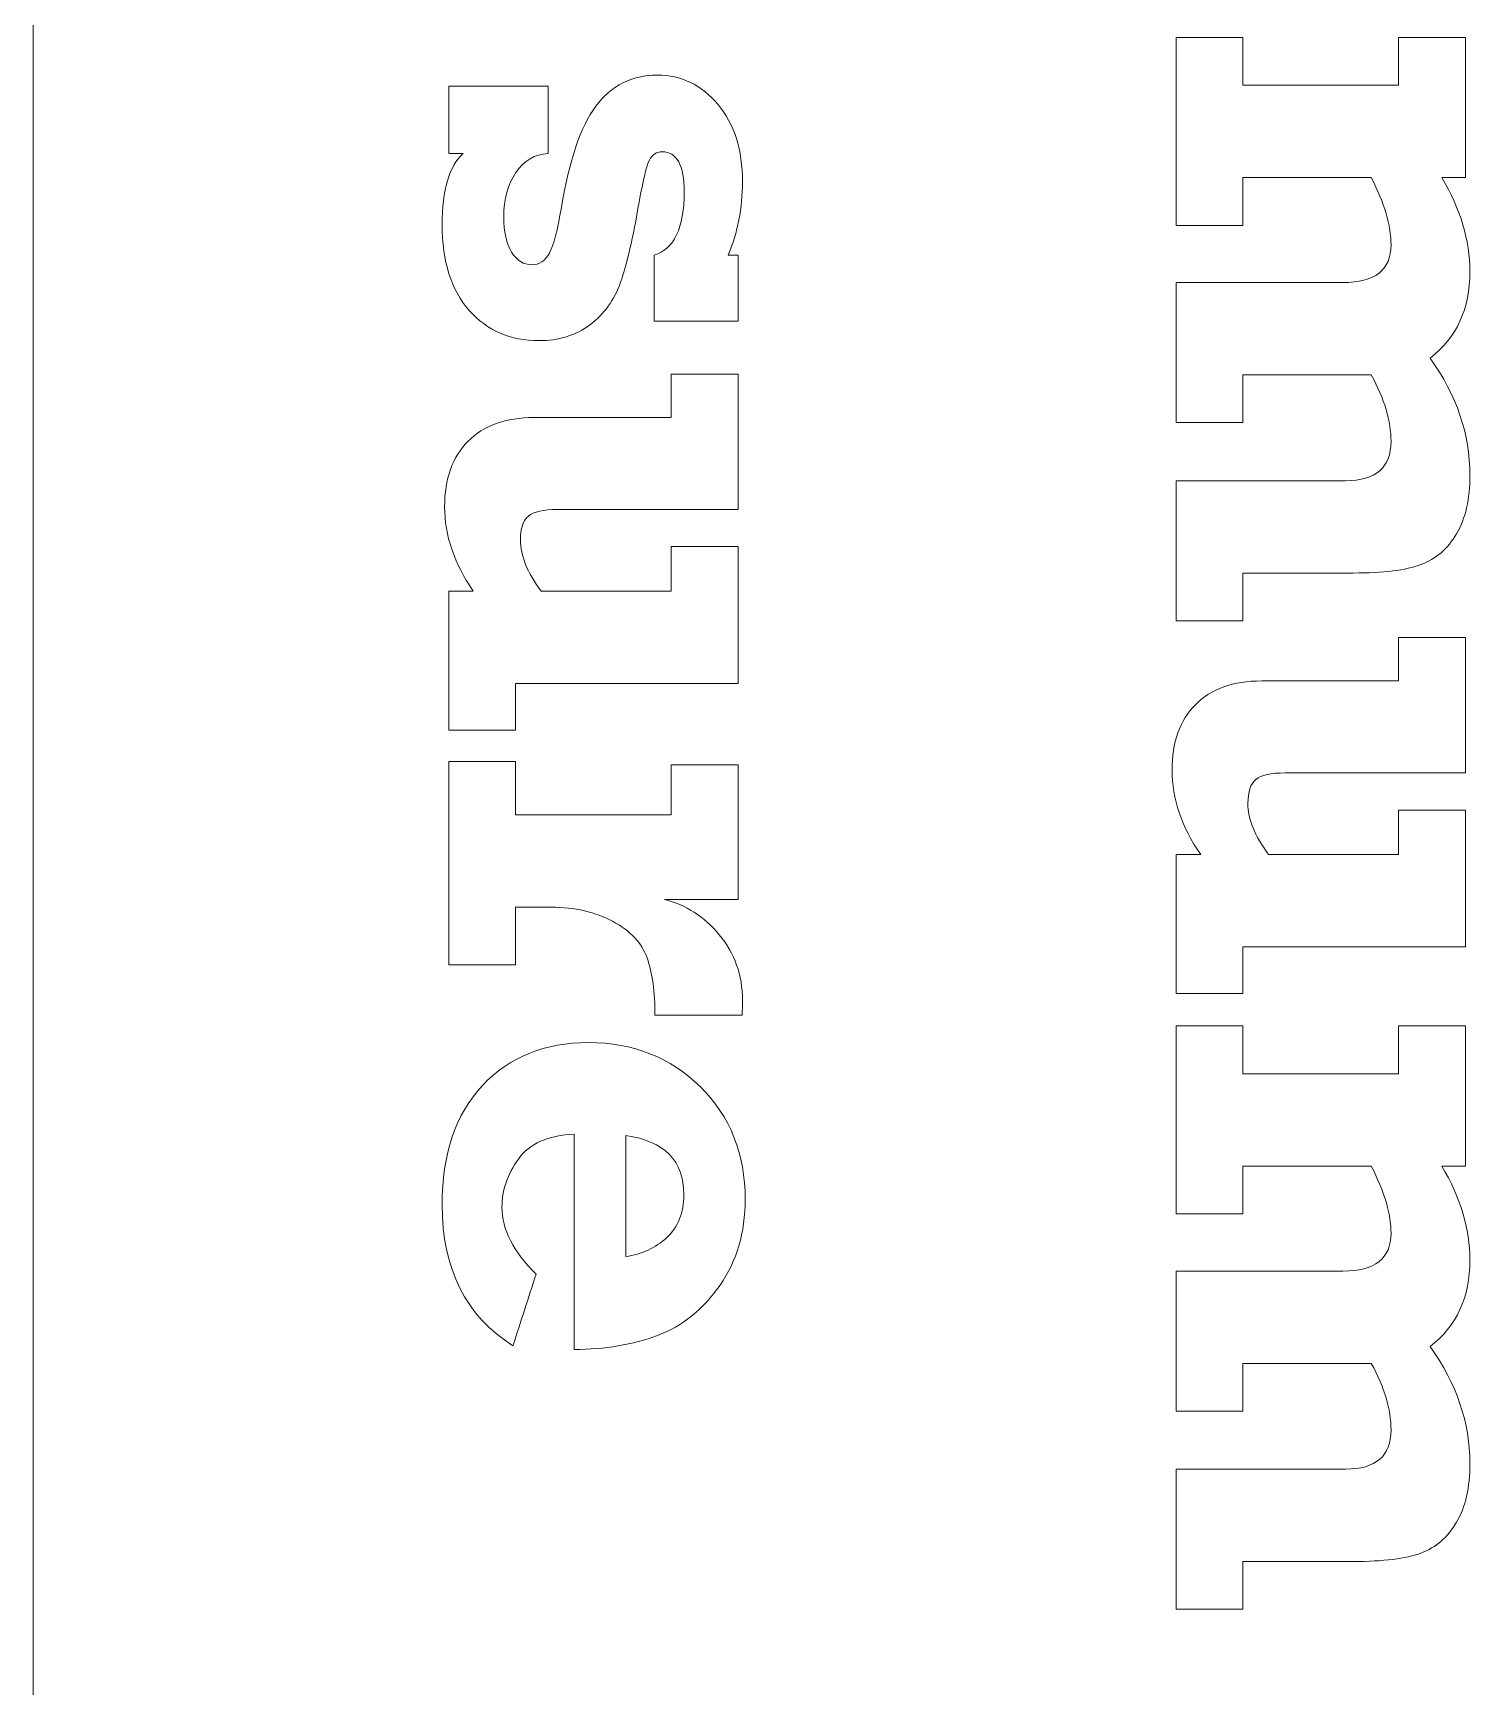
# Model space of a CAD drawing. Header units: millimetres. Extents: x 0 to 57, y -80 to 0.
# Drawn here: x 0 to 6.91, y -21.9 to -13.94 of the extents above; entities that cross this region are included whole.
import ezdxf

# ---------------------------------------------------------------- set-up
doc = ezdxf.new("R2010")
doc.units = ezdxf.units.MM
doc.layers.add('1', color=7, linetype='CONTINUOUS', true_color=0xffffff)

msp = doc.modelspace()

# ---------------------------------------------------------------- linework, layer by layer
at = {"layer": '1', "color": 163, "linetype": 'CONTINUOUS', "lineweight": 18}
msp.add_line((0, -2), (0, -80), dxfattribs=at)
msp.add_line((0, -2), (0, -80), dxfattribs=at)
for points in [[(5.5, -14.867888918846), (5.5, -14.56628021928637), (5.5, -14.26467151972675), (5.5, -13.96306282016712)], [(5.5, -13.96306282016712), (5.606947065696055, -13.96306282016712), (5.713894131392109, -13.96306282016712), (5.820841197088164, -13.96306282016712)], [(5.5, -14.867888918846), (5.5, -14.56628021928637), (5.5, -14.26467151972675), (5.5, -13.96306282016712)], [(5.5, -13.96306282016712), (5.606947065696055, -13.96306282016712), (5.713894131392109, -13.96306282016712), (5.820841197088164, -13.96306282016712)], [(5.820841197088164, -13.96306282016712), (5.820841197088164, -14.0398130673137), (5.820841197088164, -14.11656331446028), (5.820841197088164, -14.19331356160686)], [(5.820841197088164, -13.96306282016712), (5.820841197088164, -14.0398130673137), (5.820841197088164, -14.11656331446028), (5.820841197088164, -14.19331356160686)], [(6.569830142895658, -14.19331356160686), (6.569830142895658, -14.11656331446028), (6.569830142895658, -14.0398130673137), (6.569830142895658, -13.96306282016712)], [(6.569830142895658, -13.96306282016712), (6.677136694526827, -13.96306282016712), (6.784443246157994, -13.96306282016712), (6.891749797789163, -13.96306282016712)], [(6.569830142895658, -14.19331356160686), (6.569830142895658, -14.11656331446028), (6.569830142895658, -14.0398130673137), (6.569830142895658, -13.96306282016712)], [(6.569830142895658, -13.96306282016712), (6.677136694526827, -13.96306282016712), (6.784443246157994, -13.96306282016712), (6.891749797789163, -13.96306282016712)], [(6.891749797789163, -13.96306282016712), (6.891749797789163, -14.18792127258017), (6.891749797789163, -14.41277972499322), (6.891749797789163, -14.63763817740626)], [(6.891749797789163, -13.96306282016712), (6.891749797789163, -14.18792127258017), (6.891749797789163, -14.41277972499322), (6.891749797789163, -14.63763817740626)], [(2, -14.52197357778372), (2, -14.41358856834722), (2, -14.30520355891071), (2, -14.1968185494742)], [(2, -14.1968185494742), (2.159611755190078, -14.1968185494742), (2.319223510380156, -14.1968185494742), (2.478835265570235, -14.1968185494742)], [(2, -14.52197357778372), (2, -14.41358856834722), (2, -14.30520355891071), (2, -14.1968185494742)], [(2, -14.1968185494742), (2.159611755190078, -14.1968185494742), (2.319223510380156, -14.1968185494742), (2.478835265570235, -14.1968185494742)], [(2.478835265570235, -14.1968185494742), (2.478835265570235, -14.30520355891071), (2.478835265570235, -14.41358856834722), (2.478835265570235, -14.52197357778372)], [(2.478835265570235, -14.1968185494742), (2.478835265570235, -14.30520355891071), (2.478835265570235, -14.41358856834722), (2.478835265570235, -14.52197357778372)], [(5.820841197088164, -14.19331356160686), (6.070504179023996, -14.19331356160686), (6.320167160959827, -14.19331356160686), (6.569830142895658, -14.19331356160686)], [(5.820841197088164, -14.19331356160686), (6.070504179023996, -14.19331356160686), (6.320167160959827, -14.19331356160686), (6.569830142895658, -14.19331356160686)], [(2.069021299541655, -14.52197357778372), (2.046014199694437, -14.52197357778372), (2.023007099847218, -14.52197357778372), (2, -14.52197357778372)], [(2.069021299541655, -14.52197357778372), (2.046014199694437, -14.52197357778372), (2.023007099847218, -14.52197357778372), (2, -14.52197357778372)], [(6.438797519547048, -14.63763817740626), (6.23281207872742, -14.63763817740626), (6.026826637907792, -14.63763817740626), (5.820841197088164, -14.63763817740626)], [(5.820841197088164, -14.63763817740626), (5.820841197088164, -14.71438842455284), (5.820841197088164, -14.79113867169942), (5.820841197088164, -14.867888918846)], [(6.438797519547048, -14.63763817740626), (6.23281207872742, -14.63763817740626), (6.026826637907792, -14.63763817740626), (5.820841197088164, -14.63763817740626)], [(5.820841197088164, -14.63763817740626), (5.820841197088164, -14.71438842455284), (5.820841197088164, -14.79113867169942), (5.820841197088164, -14.867888918846)], [(6.891749797789163, -14.63763817740626), (6.853824031634763, -14.63763817740626), (6.815898265480365, -14.63763817740626), (6.777972499325965, -14.63763817740626)], [(6.891749797789163, -14.63763817740626), (6.853824031634763, -14.63763817740626), (6.815898265480365, -14.63763817740626), (6.777972499325965, -14.63763817740626)], [(5.820841197088164, -14.867888918846), (5.713894131392109, -14.867888918846), (5.606947065696055, -14.867888918846), (5.5, -14.867888918846)], [(5.820841197088164, -14.867888918846), (5.713894131392109, -14.867888918846), (5.606947065696055, -14.867888918846), (5.5, -14.867888918846)], [(2.987867349689944, -15.32866001617682), (2.987867349689944, -15.2227914082861), (2.987867349689944, -15.11692280039539), (2.987867349689944, -15.01105419250467)], [(2.987867349689944, -15.32866001617682), (2.987867349689944, -15.2227914082861), (2.987867349689944, -15.11692280039539), (2.987867349689944, -15.01105419250467)], [(3.344297654354274, -15.01105419250467), (3.360115035499236, -15.01105419250467), (3.375932416644199, -15.01105419250467), (3.391749797789162, -15.01105419250467)], [(3.344297654354274, -15.01105419250467), (3.360115035499236, -15.01105419250467), (3.375932416644199, -15.01105419250467), (3.391749797789162, -15.01105419250467)], [(3.391749797789162, -15.01105419250467), (3.391749797789162, -15.11692280039539), (3.391749797789162, -15.2227914082861), (3.391749797789162, -15.32866001617682)], [(3.391749797789162, -15.01105419250467), (3.391749797789162, -15.11692280039539), (3.391749797789162, -15.2227914082861), (3.391749797789162, -15.32866001617682)], [(5.5, -15.81639255864109), (5.5, -15.59171384919559), (5.5, -15.36703513975011), (5.5, -15.14235643030461)], [(5.5, -15.81639255864109), (5.5, -15.59171384919559), (5.5, -15.36703513975011), (5.5, -15.14235643030461)], [(3.391749797789162, -15.32866001617682), (3.257122315089422, -15.32866001617682), (3.122494832389683, -15.32866001617682), (2.987867349689944, -15.32866001617682)], [(3.391749797789162, -15.32866001617682), (3.257122315089422, -15.32866001617682), (3.122494832389683, -15.32866001617682), (2.987867349689944, -15.32866001617682)], [(3.069830142895659, -15.79185764356965), (3.069830142895659, -15.72229711512533), (3.069830142895659, -15.652736586681), (3.069830142895659, -15.58317605823668)], [(3.069830142895659, -15.58317605823668), (3.177136694526827, -15.58317605823668), (3.284443246157994, -15.58317605823668), (3.391749797789162, -15.58317605823668)], [(3.069830142895659, -15.79185764356965), (3.069830142895659, -15.72229711512533), (3.069830142895659, -15.652736586681), (3.069830142895659, -15.58317605823668)], [(3.069830142895659, -15.58317605823668), (3.177136694526827, -15.58317605823668), (3.284443246157994, -15.58317605823668), (3.391749797789162, -15.58317605823668)], [(3.391749797789162, -15.58317605823668), (3.391749797789162, -15.8003055630448), (3.391749797789162, -16.01743506785293), (3.391749797789162, -16.23456457266105)], [(3.391749797789162, -15.58317605823668), (3.391749797789162, -15.8003055630448), (3.391749797789162, -16.01743506785293), (3.391749797789162, -16.23456457266105)], [(6.438797519547048, -15.58668104610402), (6.23281207872742, -15.58668104610402), (6.026826637907792, -15.58668104610402), (5.820841197088164, -15.58668104610402)], [(5.820841197088164, -15.58668104610402), (5.820841197088164, -15.66325155028304), (5.820841197088164, -15.73982205446206), (5.820841197088164, -15.81639255864109)], [(6.438797519547048, -15.58668104610402), (6.23281207872742, -15.58668104610402), (6.026826637907792, -15.58668104610402), (5.820841197088164, -15.58668104610402)], [(5.820841197088164, -15.58668104610402), (5.820841197088164, -15.66325155028304), (5.820841197088164, -15.73982205446206), (5.820841197088164, -15.81639255864109)], [(5.820841197088164, -15.81639255864109), (5.713894131392109, -15.81639255864109), (5.606947065696055, -15.81639255864109), (5.5, -15.81639255864109)], [(5.820841197088164, -15.81639255864109), (5.713894131392109, -15.81639255864109), (5.606947065696055, -15.81639255864109), (5.5, -15.81639255864109)], [(5.5, -16.76974925856019), (5.5, -16.5450705491147), (5.5, -16.32039183966921), (5.5, -16.09571313022372)], [(5.5, -16.76974925856019), (5.5, -16.5450705491147), (5.5, -16.32039183966921), (5.5, -16.09571313022372)], [(3.069830142895659, -16.62712321380422), (3.069830142895659, -16.55576525568433), (3.069830142895659, -16.48440729756444), (3.069830142895659, -16.41304933944456)], [(3.069830142895659, -16.41304933944456), (3.177136694526827, -16.41304933944456), (3.284443246157994, -16.41304933944456), (3.391749797789162, -16.41304933944456)], [(3.069830142895659, -16.62712321380422), (3.069830142895659, -16.55576525568433), (3.069830142895659, -16.48440729756444), (3.069830142895659, -16.41304933944456)], [(3.069830142895659, -16.41304933944456), (3.177136694526827, -16.41304933944456), (3.284443246157994, -16.41304933944456), (3.391749797789162, -16.41304933944456)], [(3.391749797789162, -16.41304933944456), (3.391749797789162, -16.63251550283091), (3.391749797789162, -16.85198166621727), (3.391749797789162, -17.07144782960363)], [(3.391749797789162, -16.41304933944456), (3.391749797789162, -16.63251550283091), (3.391749797789162, -16.85198166621727), (3.391749797789162, -17.07144782960363)], [(5.820841197088164, -16.54003774602312), (5.820841197088164, -16.61660825020214), (5.820841197088164, -16.69317875438117), (5.820841197088164, -16.76974925856019)], [(5.820841197088164, -16.54003774602312), (5.820841197088164, -16.61660825020214), (5.820841197088164, -16.69317875438117), (5.820841197088164, -16.76974925856019)], [(2, -17.29576705311401), (2, -17.07288577334408), (2, -16.85000449357415), (2, -16.62712321380422)], [(2, -16.62712321380422), (2.03936370989485, -16.62712321380422), (2.078727419789701, -16.62712321380422), (2.118091129684551, -16.62712321380422)], [(2, -17.29576705311401), (2, -17.07288577334408), (2, -16.85000449357415), (2, -16.62712321380422)], [(2, -16.62712321380422), (2.03936370989485, -16.62712321380422), (2.078727419789701, -16.62712321380422), (2.118091129684551, -16.62712321380422)], [(2.444324615799407, -16.62712321380422), (2.652826458164824, -16.62712321380422), (2.861328300530241, -16.62712321380422), (3.069830142895659, -16.62712321380422)], [(2.444324615799407, -16.62712321380422), (2.652826458164824, -16.62712321380422), (2.861328300530241, -16.62712321380422), (3.069830142895659, -16.62712321380422)], [(5.820841197088164, -16.76974925856019), (5.713894131392109, -16.76974925856019), (5.606947065696055, -16.76974925856019), (5.5, -16.76974925856019)], [(5.820841197088164, -16.76974925856019), (5.713894131392109, -16.76974925856019), (5.606947065696055, -16.76974925856019), (5.5, -16.76974925856019)], [(6.569830142895658, -17.05931517929354), (6.569830142895658, -16.98975465084922), (6.569830142895658, -16.9201941224049), (6.569830142895658, -16.85063359396058)], [(6.569830142895658, -16.85063359396058), (6.677136694526827, -16.85063359396058), (6.784443246157994, -16.85063359396058), (6.891749797789163, -16.85063359396058)], [(6.569830142895658, -17.05931517929354), (6.569830142895658, -16.98975465084922), (6.569830142895658, -16.9201941224049), (6.569830142895658, -16.85063359396058)], [(6.569830142895658, -16.85063359396058), (6.677136694526827, -16.85063359396058), (6.784443246157994, -16.85063359396058), (6.891749797789163, -16.85063359396058)], [(6.891749797789163, -16.85063359396058), (6.891749797789163, -17.06776309876869), (6.891749797789163, -17.28489260357681), (6.891749797789163, -17.50202210838493)], [(6.891749797789163, -16.85063359396058), (6.891749797789163, -17.06776309876869), (6.891749797789163, -17.28489260357681), (6.891749797789163, -17.50202210838493)], [(3.391749797789162, -17.07144782960363), (3.034780264222162, -17.07144782960363), (2.677810730655164, -17.07144782960363), (2.320841197088164, -17.07144782960363)], [(2.320841197088164, -17.07144782960363), (2.320841197088164, -17.14622090410709), (2.320841197088164, -17.22099397861055), (2.320841197088164, -17.29576705311401)], [(3.391749797789162, -17.07144782960363), (3.034780264222162, -17.07144782960363), (2.677810730655164, -17.07144782960363), (2.320841197088164, -17.07144782960363)], [(2.320841197088164, -17.07144782960363), (2.320841197088164, -17.14622090410709), (2.320841197088164, -17.22099397861055), (2.320841197088164, -17.29576705311401)], [(2.320841197088164, -17.29576705311401), (2.213894131392109, -17.29576705311401), (2.106947065696055, -17.29576705311401), (2, -17.29576705311401)], [(2.320841197088164, -17.29576705311401), (2.213894131392109, -17.29576705311401), (2.106947065696055, -17.29576705311401), (2, -17.29576705311401)], [(2, -18.42599083310862), (2, -18.09957760402621), (2, -17.77316437494379), (2, -17.44675114586138)], [(2, -17.44675114586138), (2.106947065696055, -17.44675114586138), (2.213894131392109, -17.44675114586138), (2.320841197088164, -17.44675114586138)], [(2, -18.42599083310862), (2, -18.09957760402621), (2, -17.77316437494379), (2, -17.44675114586138)], [(2, -17.44675114586138), (2.106947065696055, -17.44675114586138), (2.213894131392109, -17.44675114586138), (2.320841197088164, -17.44675114586138)], [(2.320841197088164, -17.44675114586138), (2.320841197088164, -17.53248854138578), (2.320841197088164, -17.61822593691018), (2.320841197088164, -17.70396333243458)], [(2.320841197088164, -17.44675114586138), (2.320841197088164, -17.53248854138578), (2.320841197088164, -17.61822593691018), (2.320841197088164, -17.70396333243458)], [(3.069830142895659, -17.70396333243458), (3.069830142895659, -17.62343848296932), (3.069830142895659, -17.54291363350406), (3.069830142895659, -17.46238878403879)], [(3.069830142895659, -17.46238878403879), (3.177136694526827, -17.46238878403879), (3.284443246157994, -17.46238878403879), (3.391749797789162, -17.46238878403879)], [(3.069830142895659, -17.70396333243458), (3.069830142895659, -17.62343848296932), (3.069830142895659, -17.54291363350406), (3.069830142895659, -17.46238878403879)], [(3.069830142895659, -17.46238878403879), (3.177136694526827, -17.46238878403879), (3.284443246157994, -17.46238878403879), (3.391749797789162, -17.46238878403879)], [(3.391749797789162, -17.46238878403879), (3.391749797789162, -17.67861957400913), (3.391749797789162, -17.89485036397948), (3.391749797789162, -18.11108115394982)], [(3.391749797789162, -17.46238878403879), (3.391749797789162, -17.67861957400913), (3.391749797789162, -17.89485036397948), (3.391749797789162, -18.11108115394982)], [(2.320841197088164, -17.70396333243458), (2.570504179023996, -17.70396333243458), (2.820167160959828, -17.70396333243458), (3.069830142895659, -17.70396333243458)], [(2.320841197088164, -17.70396333243458), (2.570504179023996, -17.70396333243458), (2.820167160959828, -17.70396333243458), (3.069830142895659, -17.70396333243458)], [(6.569830142895658, -17.8945807495281), (6.569830142895658, -17.82322279140821), (6.569830142895658, -17.75186483328832), (6.569830142895658, -17.68050687516843)], [(6.569830142895658, -17.68050687516843), (6.677136694526827, -17.68050687516843), (6.784443246157994, -17.68050687516843), (6.891749797789163, -17.68050687516843)], [(6.569830142895658, -17.8945807495281), (6.569830142895658, -17.82322279140821), (6.569830142895658, -17.75186483328832), (6.569830142895658, -17.68050687516843)], [(6.569830142895658, -17.68050687516843), (6.677136694526827, -17.68050687516843), (6.784443246157994, -17.68050687516843), (6.891749797789163, -17.68050687516843)], [(6.891749797789163, -17.68050687516843), (6.891749797789163, -17.89997303855479), (6.891749797789163, -18.11943920194114), (6.891749797789163, -18.3389053653275)], [(6.891749797789163, -17.68050687516843), (6.891749797789163, -17.89997303855479), (6.891749797789163, -18.11943920194114), (6.891749797789163, -18.3389053653275)], [(5.5, -18.56322458883788), (5.5, -18.34034330906795), (5.5, -18.11746202929803), (5.5, -17.8945807495281)], [(5.5, -17.8945807495281), (5.53936370989485, -17.8945807495281), (5.578727419789701, -17.8945807495281), (5.618091129684551, -17.8945807495281)], [(5.5, -18.56322458883788), (5.5, -18.34034330906795), (5.5, -18.11746202929803), (5.5, -17.8945807495281)], [(5.5, -17.8945807495281), (5.53936370989485, -17.8945807495281), (5.578727419789701, -17.8945807495281), (5.618091129684551, -17.8945807495281)], [(5.944324615799407, -17.8945807495281), (6.152826458164824, -17.8945807495281), (6.361328300530242, -17.8945807495281), (6.569830142895658, -17.8945807495281)], [(5.944324615799407, -17.8945807495281), (6.152826458164824, -17.8945807495281), (6.361328300530242, -17.8945807495281), (6.569830142895658, -17.8945807495281)], [(3.391749797789162, -18.11108115394982), (3.273838411072167, -18.11108115394982), (3.155927024355172, -18.11108115394982), (3.038015637638178, -18.11108115394982)], [(3.391749797789162, -18.11108115394982), (3.273838411072167, -18.11108115394982), (3.155927024355172, -18.11108115394982), (3.038015637638178, -18.11108115394982)], [(2.320841197088164, -18.14828794823399), (2.320841197088164, -18.24085557652554), (2.320841197088164, -18.33342320481708), (2.320841197088164, -18.42599083310862)], [(2.320841197088164, -18.14828794823399), (2.320841197088164, -18.24085557652554), (2.320841197088164, -18.33342320481708), (2.320841197088164, -18.42599083310862)], [(6.891749797789163, -18.3389053653275), (6.534780264222163, -18.3389053653275), (6.177810730655163, -18.3389053653275), (5.820841197088164, -18.3389053653275)], [(5.820841197088164, -18.3389053653275), (5.820841197088164, -18.41367843983096), (5.820841197088164, -18.48845151433442), (5.820841197088164, -18.56322458883788)], [(6.891749797789163, -18.3389053653275), (6.534780264222163, -18.3389053653275), (6.177810730655163, -18.3389053653275), (5.820841197088164, -18.3389053653275)], [(5.820841197088164, -18.3389053653275), (5.820841197088164, -18.41367843983096), (5.820841197088164, -18.48845151433442), (5.820841197088164, -18.56322458883788)], [(2.320841197088164, -18.42599083310862), (2.213894131392109, -18.42599083310862), (2.106947065696055, -18.42599083310862), (2, -18.42599083310862)], [(2.320841197088164, -18.42599083310862), (2.213894131392109, -18.42599083310862), (2.106947065696055, -18.42599083310862), (2, -18.42599083310862)], [(5.820841197088164, -18.56322458883788), (5.713894131392109, -18.56322458883788), (5.606947065696055, -18.56322458883788), (5.5, -18.56322458883788)], [(5.820841197088164, -18.56322458883788), (5.713894131392109, -18.56322458883788), (5.606947065696055, -18.56322458883788), (5.5, -18.56322458883788)], [(3.411701267187921, -18.66756538150442), (3.271861238429047, -18.66756538150442), (3.132021209670172, -18.66756538150442), (2.992181180911297, -18.66756538150442)], [(3.411701267187921, -18.66756538150442), (3.271861238429047, -18.66756538150442), (3.132021209670172, -18.66756538150442), (2.992181180911297, -18.66756538150442)], [(5.5, -19.62442706929082), (5.5, -19.32281836973119), (5.5, -19.02120967017157), (5.5, -18.71960097061194)], [(5.5, -18.71960097061194), (5.606947065696055, -18.71960097061194), (5.713894131392109, -18.71960097061194), (5.820841197088164, -18.71960097061194)], [(5.5, -19.62442706929082), (5.5, -19.32281836973119), (5.5, -19.02120967017157), (5.5, -18.71960097061194)], [(5.5, -18.71960097061194), (5.606947065696055, -18.71960097061194), (5.713894131392109, -18.71960097061194), (5.820841197088164, -18.71960097061194)], [(5.820841197088164, -18.71960097061194), (5.820841197088164, -18.79635121775852), (5.820841197088164, -18.8731014649051), (5.820841197088164, -18.94985171205168)], [(5.820841197088164, -18.71960097061194), (5.820841197088164, -18.79635121775852), (5.820841197088164, -18.8731014649051), (5.820841197088164, -18.94985171205168)], [(6.569830142895658, -18.94985171205168), (6.569830142895658, -18.8731014649051), (6.569830142895658, -18.79635121775852), (6.569830142895658, -18.71960097061194)], [(6.569830142895658, -18.71960097061194), (6.677136694526827, -18.71960097061194), (6.784443246157994, -18.71960097061194), (6.891749797789163, -18.71960097061194)], [(6.569830142895658, -18.94985171205168), (6.569830142895658, -18.8731014649051), (6.569830142895658, -18.79635121775852), (6.569830142895658, -18.71960097061194)], [(6.569830142895658, -18.71960097061194), (6.677136694526827, -18.71960097061194), (6.784443246157994, -18.71960097061194), (6.891749797789163, -18.71960097061194)], [(6.891749797789163, -18.71960097061194), (6.891749797789163, -18.94445942302498), (6.891749797789163, -19.16931787543804), (6.891749797789163, -19.39417632785108)], [(6.891749797789163, -18.71960097061194), (6.891749797789163, -18.94445942302498), (6.891749797789163, -19.16931787543804), (6.891749797789163, -19.39417632785108)], [(5.820841197088164, -18.94985171205168), (6.070504179023996, -18.94985171205168), (6.320167160959827, -18.94985171205168), (6.569830142895658, -18.94985171205168)], [(5.820841197088164, -18.94985171205168), (6.070504179023996, -18.94985171205168), (6.320167160959827, -18.94985171205168), (6.569830142895658, -18.94985171205168)], [(2.603936370989485, -20.2760851981666), (2.603936370989485, -19.93061921452321), (2.603936370989485, -19.58515323087981), (2.603936370989485, -19.23968724723643)], [(2.603936370989485, -20.2760851981666), (2.603936370989485, -19.93061921452321), (2.603936370989485, -19.58515323087981), (2.603936370989485, -19.23968724723643)], [(2.85144243731464, -19.24669722297112), (2.85144243731464, -19.44081962793203), (2.85144243731464, -19.63494203289294), (2.85144243731464, -19.82906443785384)], [(2.85144243731464, -19.24669722297112), (2.85144243731464, -19.44081962793203), (2.85144243731464, -19.63494203289294), (2.85144243731464, -19.82906443785384)], [(6.438797519547048, -19.39417632785108), (6.23281207872742, -19.39417632785108), (6.026826637907792, -19.39417632785108), (5.820841197088164, -19.39417632785108)], [(5.820841197088164, -19.39417632785108), (5.820841197088164, -19.47092657499766), (5.820841197088164, -19.54767682214424), (5.820841197088164, -19.62442706929082)], [(6.438797519547048, -19.39417632785108), (6.23281207872742, -19.39417632785108), (6.026826637907792, -19.39417632785108), (5.820841197088164, -19.39417632785108)], [(5.820841197088164, -19.39417632785108), (5.820841197088164, -19.47092657499766), (5.820841197088164, -19.54767682214424), (5.820841197088164, -19.62442706929082)], [(6.891749797789163, -19.39417632785108), (6.853824031634763, -19.39417632785108), (6.815898265480365, -19.39417632785108), (6.777972499325965, -19.39417632785108)], [(6.891749797789163, -19.39417632785108), (6.853824031634763, -19.39417632785108), (6.815898265480365, -19.39417632785108), (6.777972499325965, -19.39417632785108)], [(2.256133728767862, -19.5918037206794), (2.256133728767862, -19.6985710434079), (2.310595847937449, -19.80587759503907), (2.420059315179294, -19.91426260447557)], [(2.256133728767862, -19.5918037206794), (2.256133728767862, -19.6985710434079), (2.310595847937449, -19.80587759503907), (2.420059315179294, -19.91426260447557)], [(5.820841197088164, -19.62442706929082), (5.713894131392109, -19.62442706929082), (5.606947065696055, -19.62442706929082), (5.5, -19.62442706929082)], [(5.820841197088164, -19.62442706929082), (5.713894131392109, -19.62442706929082), (5.606947065696055, -19.62442706929082), (5.5, -19.62442706929082)], [(2.420059315179294, -19.91426260447557), (2.383032263862676, -20.02911836074411), (2.346005212546059, -20.14397411701265), (2.308978161229442, -20.25882987328118)], [(2.420059315179294, -19.91426260447557), (2.383032263862676, -20.02911836074411), (2.346005212546059, -20.14397411701265), (2.308978161229442, -20.25882987328118)], [(5.5, -20.57293070908591), (5.5, -20.34825199964041), (5.5, -20.12357329019492), (5.5, -19.89889458074943)], [(5.5, -20.57293070908591), (5.5, -20.34825199964041), (5.5, -20.12357329019492), (5.5, -19.89889458074943)], [(6.438797519547048, -20.34321919654884), (6.23281207872742, -20.34321919654884), (6.026826637907792, -20.34321919654884), (5.820841197088164, -20.34321919654884)], [(5.820841197088164, -20.34321919654884), (5.820841197088164, -20.41978970072786), (5.820841197088164, -20.49636020490688), (5.820841197088164, -20.57293070908591)], [(6.438797519547048, -20.34321919654884), (6.23281207872742, -20.34321919654884), (6.026826637907792, -20.34321919654884), (5.820841197088164, -20.34321919654884)], [(5.820841197088164, -20.34321919654884), (5.820841197088164, -20.41978970072786), (5.820841197088164, -20.49636020490688), (5.820841197088164, -20.57293070908591)], [(5.820841197088164, -20.57293070908591), (5.713894131392109, -20.57293070908591), (5.606947065696055, -20.57293070908591), (5.5, -20.57293070908591)], [(5.820841197088164, -20.57293070908591), (5.713894131392109, -20.57293070908591), (5.606947065696055, -20.57293070908591), (5.5, -20.57293070908591)], [(5.5, -21.52628740900501), (5.5, -21.30160869955952), (5.5, -21.07692999011403), (5.5, -20.85225128066854)], [(5.5, -21.52628740900501), (5.5, -21.30160869955952), (5.5, -21.07692999011403), (5.5, -20.85225128066854)], [(5.820841197088164, -21.29657589646794), (5.820841197088164, -21.37314640064696), (5.820841197088164, -21.44971690482599), (5.820841197088164, -21.52628740900501)], [(5.820841197088164, -21.29657589646794), (5.820841197088164, -21.37314640064696), (5.820841197088164, -21.44971690482599), (5.820841197088164, -21.52628740900501)], [(5.820841197088164, -21.52628740900501), (5.713894131392109, -21.52628740900501), (5.606947065696055, -21.52628740900501), (5.5, -21.52628740900501)], [(5.820841197088164, -21.52628740900501), (5.713894131392109, -21.52628740900501), (5.606947065696055, -21.52628740900501), (5.5, -21.52628740900501)]]:
    msp.add_open_spline(points, degree=3, dxfattribs=at)
for points, knots in [([(2.484227554596926, -15.00080884335395), (2.504718252898355, -14.96360204906978), (2.523591264491777, -14.89026691830677), (2.579647223702382, -14.55557986772581), (2.63359396063629, -14.39309787004578), (2.782421137772985, -14.19358317605819), (2.881100026961445, -14.14397411701262), (3.118360744135886, -14.14397411701262), (3.215421946616339, -14.19088703154484), (3.373955244001078, -14.37853868967372), (3.413318953895929, -14.5031005661903), (3.413318953895929, -14.78403882448094), (3.390132111081154, -14.90159072526283), (3.344297654354274, -15.01105419250467)], [0, 0, 0, 0, 0.0948925870970179, 0.0948925870970179, 0.2901362518266525, 0.2901362518266525, 0.485379916556286, 0.485379916556286, 0.6685821217871767, 0.6685821217871767, 0.8517843270180642, 0.8517843270180642, 1, 1, 1, 1]), ([(2.484227554596926, -15.00080884335395), (2.504718252898355, -14.96360204906978), (2.523591264491777, -14.89026691830677), (2.579647223702382, -14.55557986772581), (2.63359396063629, -14.39309787004578), (2.782421137772985, -14.19358317605819), (2.881100026961445, -14.14397411701262), (3.118360744135886, -14.14397411701262), (3.215421946616339, -14.19088703154484), (3.373955244001078, -14.37853868967372), (3.413318953895929, -14.5031005661903), (3.413318953895929, -14.78403882448094), (3.390132111081154, -14.90159072526283), (3.344297654354274, -15.01105419250467)], [0, 0, 0, 0, 0.0948925870970179, 0.0948925870970179, 0.2901362518266525, 0.2901362518266525, 0.485379916556286, 0.485379916556286, 0.6685821217871767, 0.6685821217871767, 0.8517843270180642, 0.8517843270180642, 1, 1, 1, 1]), ([(2.965219735777838, -14.55270962523586), (2.951739013211108, -14.57913184146665), (2.935022917228364, -14.6465354543003), (2.886281108924674, -14.92645269627291), (2.856295497438663, -15.05473173362088), (2.797146853970767, -15.22572508473715), (2.747910488002157, -15.29361013750333), (2.611204875263516, -15.39694666366797), (2.528444324615799, -15.42194661633859), (2.296575896468051, -15.42194661633859), (2.18495551361553, -15.37341601509836), (2.011896500139375, -15.17872462493769), (1.968185494742518, -15.04125101105415), (1.968185494742518, -14.69668374224853), (2.001617686708008, -14.58344567268801), (2.069021299541655, -14.52197357778372)], [0, 0, 0, 0, 0.0811906382190875, 0.0811906382190875, 0.2096845277999168, 0.2096845277999168, 0.3374568875377783, 0.3374568875377783, 0.4647468903430633, 0.4647468903430633, 0.646692487573216, 0.646692487573216, 0.8297046731964797, 0.8297046731964797, 1, 1, 1, 1]), ([(2.965219735777838, -14.55270962523586), (2.951739013211108, -14.57913184146665), (2.935022917228364, -14.6465354543003), (2.886281108924674, -14.92645269627291), (2.856295497438663, -15.05473173362088), (2.797146853970767, -15.22572508473715), (2.747910488002157, -15.29361013750333), (2.611204875263516, -15.39694666366797), (2.528444324615799, -15.42194661633859), (2.296575896468051, -15.42194661633859), (2.18495551361553, -15.37341601509836), (2.011896500139375, -15.17872462493769), (1.968185494742518, -15.04125101105415), (1.968185494742518, -14.69668374224853), (2.001617686708008, -14.58344567268801), (2.069021299541655, -14.52197357778372)], [0, 0, 0, 0, 0.0811906382190875, 0.0811906382190875, 0.2096845277999168, 0.2096845277999168, 0.3374568875377783, 0.3374568875377783, 0.4647468903430633, 0.4647468903430633, 0.646692487573216, 0.646692487573216, 0.8297046731964797, 0.8297046731964797, 1, 1, 1, 1]), ([(2.478835265570235, -14.52197357778372), (2.413588568347263, -14.52466972229707), (2.361822593691022, -14.55486654084654), (2.284173631706659, -14.67026152601775), (2.264761391210569, -14.74090051226741), (2.264761391210569, -14.89835535184681), (2.277163655971961, -14.95497438662708), (2.327610398071504, -15.03654784193698), (2.360204906983014, -15.05688864923155), (2.436236182259369, -15.05688864923155), (2.464276085198167, -15.03801563763813), (2.484227554596926, -15.00080884335395)], [0, 0, 0, 0, 0.2219783526727099, 0.2219783526727099, 0.4439567053454186, 0.4439567053454186, 0.6348298111467937, 0.6348298111467937, 0.8238895543119298, 0.8238895543119298, 1, 1, 1, 1]), ([(2.478835265570235, -14.52197357778372), (2.413588568347263, -14.52466972229707), (2.361822593691022, -14.55486654084654), (2.284173631706659, -14.67026152601775), (2.264761391210569, -14.74090051226741), (2.264761391210569, -14.89835535184681), (2.277163655971961, -14.95497438662708), (2.327610398071504, -15.03654784193698), (2.360204906983014, -15.05688864923155), (2.436236182259369, -15.05688864923155), (2.464276085198167, -15.03801563763813), (2.484227554596926, -15.00080884335395)], [0, 0, 0, 0, 0.2219783526727099, 0.2219783526727099, 0.4439567053454186, 0.4439567053454186, 0.6348298111467937, 0.6348298111467937, 0.8238895543119298, 0.8238895543119298, 1, 1, 1, 1]), ([(2.987867349689944, -15.01105419250467), (3.084389323267727, -14.98193583176053), (3.132919924507954, -14.88056079805873), (3.132919924507954, -14.57751415475865), (3.097330816931787, -14.51334591534101), (2.999730385548665, -14.51334591534101), (2.979239687247237, -14.52628740900507), (2.965219735777838, -14.55270962523586)], [0, 0, 0, 0, 0.496293351418349, 0.496293351418349, 0.8608545169663945, 0.8608545169663945, 1, 1, 1, 1]), ([(2.987867349689944, -15.01105419250467), (3.084389323267727, -14.98193583176053), (3.132919924507954, -14.88056079805873), (3.132919924507954, -14.57751415475865), (3.097330816931787, -14.51334591534101), (2.999730385548665, -14.51334591534101), (2.979239687247237, -14.52628740900507), (2.965219735777838, -14.55270962523586)], [0, 0, 0, 0, 0.496293351418349, 0.496293351418349, 0.8608545169663945, 0.8608545169663945, 1, 1, 1, 1]), ([(5.5, -15.14235643030461), (5.767457535723914, -15.14235643030461), (6.03491507144783, -15.14235643030461), (6.456592073335131, -15.14235643030461), (6.533701806416825, -15.08196279320567), (6.533701806416825, -14.86734968994333), (6.501887301159342, -14.7595039094095), (6.438797519547048, -14.63763817740626)], [0, 0, 0, 0, 0.493944836661746, 0.493944836661746, 0.7787598029626707, 0.7787598029626707, 1, 1, 1, 1]), ([(5.5, -15.14235643030461), (5.767457535723914, -15.14235643030461), (6.03491507144783, -15.14235643030461), (6.456592073335131, -15.14235643030461), (6.533701806416825, -15.08196279320567), (6.533701806416825, -14.86734968994333), (6.501887301159342, -14.7595039094095), (6.438797519547048, -14.63763817740626)], [0, 0, 0, 0, 0.493944836661746, 0.493944836661746, 0.7787598029626707, 0.7787598029626707, 1, 1, 1, 1]), ([(6.777972499325965, -14.63763817740626), (6.868023726071717, -14.7891614990563), (6.913318953895929, -14.939606362901), (6.913318953895929, -15.2685359935292), (6.849689943380965, -15.40711782151518), (6.721892693448369, -15.50579671070364)], [0, 0, 0, 0, 0.4540983606557385, 0.4540983606557385, 1, 1, 1, 1]), ([(6.777972499325965, -14.63763817740626), (6.868023726071717, -14.7891614990563), (6.913318953895929, -14.939606362901), (6.913318953895929, -15.2685359935292), (6.849689943380965, -15.40711782151518), (6.721892693448369, -15.50579671070364)], [0, 0, 0, 0, 0.4540983606557385, 0.4540983606557385, 1, 1, 1, 1]), ([(6.721892693448369, -15.50579671070364), (6.849689943380965, -15.68535993529248), (6.913318953895929, -15.87247236451868), (6.913318953895929, -16.18414667026147), (6.891749797789162, -16.27851172822857), (6.806551631167432, -16.42302507414391), (6.749393367484498, -16.47263413318948), (6.605485804582742, -16.52673472074652), (6.49703424103532, -16.54003774602312), (6.174575357239148, -16.54003774602312), (5.997708277163656, -16.54003774602312), (5.820841197088164, -16.54003774602312)], [0, 0, 0, 0, 0.2853047710963932, 0.2853047710963932, 0.4542869357953545, 0.4542869357953545, 0.623269100494309, 0.623269100494309, 0.7933649915754739, 0.7933649915754739, 1, 1, 1, 1]), ([(6.721892693448369, -15.50579671070364), (6.849689943380965, -15.68535993529248), (6.913318953895929, -15.87247236451868), (6.913318953895929, -16.18414667026147), (6.891749797789162, -16.27851172822857), (6.806551631167432, -16.42302507414391), (6.749393367484498, -16.47263413318948), (6.605485804582742, -16.52673472074652), (6.49703424103532, -16.54003774602312), (6.174575357239148, -16.54003774602312), (5.997708277163656, -16.54003774602312), (5.820841197088164, -16.54003774602312)], [0, 0, 0, 0, 0.2853047710963932, 0.2853047710963932, 0.4542869357953545, 0.4542869357953545, 0.623269100494309, 0.623269100494309, 0.7933649915754739, 0.7933649915754739, 1, 1, 1, 1]), ([(5.5, -16.09571313022372), (5.77177136694527, -16.09571313022372), (6.043542733890536, -16.09571313022372), (6.460905904556483, -16.09571313022372), (6.533701806416825, -16.03262334861143), (6.533701806416825, -15.80830412510105), (6.501887301159342, -15.70153680237255), (6.438797519547048, -15.58668104610402)], [0, 0, 0, 0, 0.511125039172673, 0.511125039172673, 0.7849420244437495, 0.7849420244437495, 1, 1, 1, 1]), ([(5.5, -16.09571313022372), (5.77177136694527, -16.09571313022372), (6.043542733890536, -16.09571313022372), (6.460905904556483, -16.09571313022372), (6.533701806416825, -16.03262334861143), (6.533701806416825, -15.80830412510105), (6.501887301159342, -15.70153680237255), (6.438797519547048, -15.58668104610402)], [0, 0, 0, 0, 0.511125039172673, 0.511125039172673, 0.7849420244437495, 0.7849420244437495, 1, 1, 1, 1]), ([(2.118091129684551, -16.62712321380422), (2.025882987328121, -16.49393367484493), (1.98004853060124, -16.35858722027497), (1.98004853060124, -16.08735508223236), (2.017255324885414, -15.98220544621187), (2.168243241757521, -15.83013904421925), (2.273928282555945, -15.79185764356965), (2.630897816122944, -15.79185764356965), (2.850363979509302, -15.79185764356965), (3.069830142895659, -15.79185764356965)], [0, 0, 0, 0, 0.2209740427749527, 0.2209740427749527, 0.4375982028181126, 0.4375982028181126, 0.6542333361736736, 0.6542333361736736, 1, 1, 1, 1]), ([(2.118091129684551, -16.62712321380422), (2.025882987328121, -16.49393367484493), (1.98004853060124, -16.35858722027497), (1.98004853060124, -16.08735508223236), (2.017255324885414, -15.98220544621187), (2.168243241757521, -15.83013904421925), (2.273928282555945, -15.79185764356965), (2.630897816122944, -15.79185764356965), (2.850363979509302, -15.79185764356965), (3.069830142895659, -15.79185764356965)], [0, 0, 0, 0, 0.2209740427749527, 0.2209740427749527, 0.4375982028181126, 0.4375982028181126, 0.6542333361736736, 0.6542333361736736, 1, 1, 1, 1]), ([(3.391749797789162, -16.23456457266105), (3.10272310595848, -16.23456457266105), (2.813696414127798, -16.23456457266105), (2.45564842275546, -16.23456457266105), (2.408735508223241, -16.24480992181177), (2.383391749797789, -16.26637907791853)], [0, 0, 0, 0, 0.8072289156626504, 0.8072289156626504, 1, 1, 1, 1]), ([(3.391749797789162, -16.23456457266105), (3.10272310595848, -16.23456457266105), (2.813696414127798, -16.23456457266105), (2.45564842275546, -16.23456457266105), (2.408735508223241, -16.24480992181177), (2.383391749797789, -16.26637907791853)], [0, 0, 0, 0, 0.8072289156626504, 0.8072289156626504, 1, 1, 1, 1]), ([(2.383391749797789, -16.26637907791853), (2.357508762469668, -16.28740900512263), (2.345106497708277, -16.32569425721215), (2.345106497708277, -16.45618765165809), (2.377999460771098, -16.5381504448638), (2.444324615799407, -16.62712321380422)], [0, 0, 0, 0, 0.4256198347107551, 0.4256198347107551, 1, 1, 1, 1]), ([(2.383391749797789, -16.26637907791853), (2.357508762469668, -16.28740900512263), (2.345106497708277, -16.32569425721215), (2.345106497708277, -16.45618765165809), (2.377999460771098, -16.5381504448638), (2.444324615799407, -16.62712321380422)], [0, 0, 0, 0, 0.4256198347107551, 0.4256198347107551, 1, 1, 1, 1]), ([(5.618091129684551, -17.8945807495281), (5.525882987328121, -17.76139121056881), (5.48004853060124, -17.62604475599885), (5.48004853060124, -17.35481261795625), (5.517255324885414, -17.24966298193576), (5.66824324175752, -17.09759657994314), (5.773928282555945, -17.05931517929354), (6.130897816122944, -17.05931517929354), (6.350363979509301, -17.05931517929354), (6.569830142895658, -17.05931517929354)], [0, 0, 0, 0, 0.2209740427749517, 0.2209740427749517, 0.4375982028181105, 0.4375982028181105, 0.654233336173673, 0.654233336173673, 1, 1, 1, 1]), ([(5.618091129684551, -17.8945807495281), (5.525882987328121, -17.76139121056881), (5.48004853060124, -17.62604475599885), (5.48004853060124, -17.35481261795625), (5.517255324885414, -17.24966298193576), (5.66824324175752, -17.09759657994314), (5.773928282555945, -17.05931517929354), (6.130897816122944, -17.05931517929354), (6.350363979509301, -17.05931517929354), (6.569830142895658, -17.05931517929354)], [0, 0, 0, 0, 0.2209740427749517, 0.2209740427749517, 0.4375982028181105, 0.4375982028181105, 0.654233336173673, 0.654233336173673, 1, 1, 1, 1]), ([(6.891749797789163, -17.50202210838493), (6.602723105958479, -17.50202210838493), (6.313696414127797, -17.50202210838493), (5.95564842275546, -17.50202210838493), (5.90873550822324, -17.51226745753565), (5.883391749797789, -17.53383661364242)], [0, 0, 0, 0, 0.8072289156626519, 0.8072289156626519, 1, 1, 1, 1]), ([(6.891749797789163, -17.50202210838493), (6.602723105958479, -17.50202210838493), (6.313696414127797, -17.50202210838493), (5.95564842275546, -17.50202210838493), (5.90873550822324, -17.51226745753565), (5.883391749797789, -17.53383661364242)], [0, 0, 0, 0, 0.8072289156626519, 0.8072289156626519, 1, 1, 1, 1]), ([(5.883391749797789, -17.53383661364242), (5.857508762469668, -17.55486654084652), (5.845106497708278, -17.59315179293603), (5.845106497708278, -17.72364518738197), (5.877999460771098, -17.80560798058768), (5.944324615799407, -17.8945807495281)], [0, 0, 0, 0, 0.4256198347107527, 0.4256198347107527, 1, 1, 1, 1]), ([(5.883391749797789, -17.53383661364242), (5.857508762469668, -17.55486654084652), (5.845106497708278, -17.59315179293603), (5.845106497708278, -17.72364518738197), (5.877999460771098, -17.80560798058768), (5.944324615799407, -17.8945807495281)], [0, 0, 0, 0, 0.4256198347107527, 0.4256198347107527, 1, 1, 1, 1]), ([(3.038015637638178, -18.11108115394982), (3.139929900242653, -18.1358856834726), (3.22782421137773, -18.19250471825287), (3.375529551279045, -18.37039801083474), (3.413318953895929, -18.47452143434885), (3.413318953895929, -18.61579940684818), (3.41277972499326, -18.63952547856562), (3.411701267187921, -18.66756538150442)], [0, 0, 0, 0, 0.461051299890217, 0.461051299890217, 0.9218318679230053, 0.9218318679230053, 1, 1, 1, 1]), ([(3.038015637638178, -18.11108115394982), (3.139929900242653, -18.1358856834726), (3.22782421137773, -18.19250471825287), (3.375529551279045, -18.37039801083474), (3.413318953895929, -18.47452143434885), (3.413318953895929, -18.61579940684818), (3.41277972499326, -18.63952547856562), (3.411701267187921, -18.66756538150442)], [0, 0, 0, 0, 0.461051299890217, 0.461051299890217, 0.9218318679230053, 0.9218318679230053, 1, 1, 1, 1]), ([(2.992181180911297, -18.66756538150442), (2.992181180911297, -18.55540576974923), (2.979778916149906, -18.46373685629547), (2.929322226303797, -18.32202870608937), (2.875168509032084, -18.26314370450253), (2.706267330926053, -18.17170039151519), (2.606632515502831, -18.14828794823399), (2.434798238518918, -18.14828794823399), (2.377819717803541, -18.14828794823399), (2.320841197088164, -18.14828794823399)], [0, 0, 0, 0, 0.288512287925434, 0.288512287925434, 0.5743968508642986, 0.5743968508642986, 0.8588742695857567, 0.8588742695857567, 1, 1, 1, 1]), ([(2.992181180911297, -18.66756538150442), (2.992181180911297, -18.55540576974923), (2.979778916149906, -18.46373685629547), (2.929322226303797, -18.32202870608937), (2.875168509032084, -18.26314370450253), (2.706267330926053, -18.17170039151519), (2.606632515502831, -18.14828794823399), (2.434798238518918, -18.14828794823399), (2.377819717803541, -18.14828794823399), (2.320841197088164, -18.14828794823399)], [0, 0, 0, 0, 0.288512287925434, 0.288512287925434, 0.5743968508642986, 0.5743968508642986, 0.8588742695857567, 0.8588742695857567, 1, 1, 1, 1]), ([(2.308978161229442, -20.25882987328118), (2.081962793205716, -20.11431652736584), (1.968185494742518, -19.88837961714745), (1.968185494742518, -19.33513076300887), (2.03289296306282, -19.14370450256131), (2.291722836344028, -18.86869776220002), (2.46211916958749, -18.79967646265837), (2.887570773793475, -18.79967646265837), (3.066594769479644, -18.8708546778107), (3.354543003504988, -19.15448908061469), (3.426260447559989, -19.33513076300887), (3.426260447559989, -19.71366945268264), (3.385818279859801, -19.85117282286328), (3.225128066864384, -20.08304125101103), (3.124831490967916, -20.16392558641141), (2.88523604556817, -20.25350406374555), (2.751685090320841, -20.2760851981666), (2.603936370989485, -20.2760851981666)], [0, 0, 0, 0, 0.1672095742534088, 0.1672095742534088, 0.3004501281681207, 0.3004501281681207, 0.4336906820828324, 0.4336906820828324, 0.5693166167581655, 0.5693166167581655, 0.7049425514334983, 0.7049425514334983, 0.8032463615790105, 0.8032463615790105, 0.9015501717245228, 0.9015501717245228, 1, 1, 1, 1]), ([(2.308978161229442, -20.25882987328118), (2.081962793205716, -20.11431652736584), (1.968185494742518, -19.88837961714745), (1.968185494742518, -19.33513076300887), (2.03289296306282, -19.14370450256131), (2.291722836344028, -18.86869776220002), (2.46211916958749, -18.79967646265837), (2.887570773793475, -18.79967646265837), (3.066594769479644, -18.8708546778107), (3.354543003504988, -19.15448908061469), (3.426260447559989, -19.33513076300887), (3.426260447559989, -19.71366945268264), (3.385818279859801, -19.85117282286328), (3.225128066864384, -20.08304125101103), (3.124831490967916, -20.16392558641141), (2.88523604556817, -20.25350406374555), (2.751685090320841, -20.2760851981666), (2.603936370989485, -20.2760851981666)], [0, 0, 0, 0, 0.1672095742534088, 0.1672095742534088, 0.3004501281681207, 0.3004501281681207, 0.4336906820828324, 0.4336906820828324, 0.5693166167581655, 0.5693166167581655, 0.7049425514334983, 0.7049425514334983, 0.8032463615790105, 0.8032463615790105, 0.9015501717245228, 0.9015501717245228, 1, 1, 1, 1]), ([(2.603936370989485, -19.23968724723643), (2.477217578862227, -19.24615799406845), (2.387705581019143, -19.28660016176864), (2.282016716095983, -19.43327042329466), (2.256133728767862, -19.51038015637635), (2.256133728767862, -19.5918037206794)], [0, 0, 0, 0, 0.4999999999999994, 0.4999999999999994, 1, 1, 1, 1]), ([(2.603936370989485, -19.23968724723643), (2.477217578862227, -19.24615799406845), (2.387705581019143, -19.28660016176864), (2.282016716095983, -19.43327042329466), (2.256133728767862, -19.51038015637635), (2.256133728767862, -19.5918037206794)], [0, 0, 0, 0, 0.4999999999999994, 0.4999999999999994, 1, 1, 1, 1]), ([(2.85144243731464, -19.82906443785384), (2.928552170396333, -19.81881908870313), (2.994877325424643, -19.78808304125099), (3.104094036011948, -19.68751715922506), (3.131302237799946, -19.61876516581286), (3.131302237799946, -19.36856295497436), (3.038015637638178, -19.27365866810458), (2.85144243731464, -19.24669722297112)], [0, 0, 0, 0, 0.2577599381622735, 0.2577599381622735, 0.5169040976831987, 0.5169040976831987, 1, 1, 1, 1]), ([(2.85144243731464, -19.82906443785384), (2.928552170396333, -19.81881908870313), (2.994877325424643, -19.78808304125099), (3.104094036011948, -19.68751715922506), (3.131302237799946, -19.61876516581286), (3.131302237799946, -19.36856295497436), (3.038015637638178, -19.27365866810458), (2.85144243731464, -19.24669722297112)], [0, 0, 0, 0, 0.2577599381622735, 0.2577599381622735, 0.5169040976831987, 0.5169040976831987, 1, 1, 1, 1]), ([(5.5, -19.89889458074943), (5.767457535723914, -19.89889458074943), (6.03491507144783, -19.89889458074943), (6.456592073335131, -19.89889458074943), (6.533701806416825, -19.83850094365048), (6.533701806416825, -19.62388784038815), (6.501887301159342, -19.51604205985431), (6.438797519547048, -19.39417632785108)], [0, 0, 0, 0, 0.4939448366617437, 0.4939448366617437, 0.7787598029626688, 0.7787598029626688, 1, 1, 1, 1]), ([(5.5, -19.89889458074943), (5.767457535723914, -19.89889458074943), (6.03491507144783, -19.89889458074943), (6.456592073335131, -19.89889458074943), (6.533701806416825, -19.83850094365048), (6.533701806416825, -19.62388784038815), (6.501887301159342, -19.51604205985431), (6.438797519547048, -19.39417632785108)], [0, 0, 0, 0, 0.4939448366617437, 0.4939448366617437, 0.7787598029626688, 0.7787598029626688, 1, 1, 1, 1]), ([(6.777972499325965, -19.39417632785108), (6.868023726071717, -19.54569964950112), (6.913318953895929, -19.69614451334582), (6.913318953895929, -20.02507414397402), (6.849689943380965, -20.16365597196), (6.721892693448369, -20.26233486114846)], [0, 0, 0, 0, 0.4540983606557383, 0.4540983606557383, 1, 1, 1, 1]), ([(6.777972499325965, -19.39417632785108), (6.868023726071717, -19.54569964950112), (6.913318953895929, -19.69614451334582), (6.913318953895929, -20.02507414397402), (6.849689943380965, -20.16365597196), (6.721892693448369, -20.26233486114846)], [0, 0, 0, 0, 0.4540983606557383, 0.4540983606557383, 1, 1, 1, 1]), ([(6.721892693448369, -20.26233486114846), (6.849689943380965, -20.44189808573729), (6.913318953895929, -20.6290105149635), (6.913318953895929, -20.94068482070628), (6.891749797789162, -21.03504987867339), (6.806551631167432, -21.17956322458873), (6.749393367484498, -21.22917228363429), (6.605485804582744, -21.28327287119134), (6.49703424103532, -21.29657589646794), (6.174575357239148, -21.29657589646794), (5.997708277163656, -21.29657589646794), (5.820841197088164, -21.29657589646794)], [0, 0, 0, 0, 0.2853047710963973, 0.2853047710963973, 0.4542869357953599, 0.4542869357953599, 0.6232691004943169, 0.6232691004943169, 0.7933649915754775, 0.7933649915754775, 1, 1, 1, 1]), ([(6.721892693448369, -20.26233486114846), (6.849689943380965, -20.44189808573729), (6.913318953895929, -20.6290105149635), (6.913318953895929, -20.94068482070628), (6.891749797789162, -21.03504987867339), (6.806551631167432, -21.17956322458873), (6.749393367484498, -21.22917228363429), (6.605485804582744, -21.28327287119134), (6.49703424103532, -21.29657589646794), (6.174575357239148, -21.29657589646794), (5.997708277163656, -21.29657589646794), (5.820841197088164, -21.29657589646794)], [0, 0, 0, 0, 0.2853047710963973, 0.2853047710963973, 0.4542869357953599, 0.4542869357953599, 0.6232691004943169, 0.6232691004943169, 0.7933649915754775, 0.7933649915754775, 1, 1, 1, 1]), ([(5.5, -20.85225128066854), (5.77177136694527, -20.85225128066854), (6.043542733890536, -20.85225128066854), (6.460905904556483, -20.85225128066854), (6.533701806416825, -20.78916149905625), (6.533701806416825, -20.56484227554587), (6.501887301159342, -20.45807495281737), (6.438797519547048, -20.34321919654884)], [0, 0, 0, 0, 0.511125039172671, 0.511125039172671, 0.7849420244437489, 0.7849420244437489, 1, 1, 1, 1]), ([(5.5, -20.85225128066854), (5.77177136694527, -20.85225128066854), (6.043542733890536, -20.85225128066854), (6.460905904556483, -20.85225128066854), (6.533701806416825, -20.78916149905625), (6.533701806416825, -20.56484227554587), (6.501887301159342, -20.45807495281737), (6.438797519547048, -20.34321919654884)], [0, 0, 0, 0, 0.511125039172671, 0.511125039172671, 0.7849420244437489, 0.7849420244437489, 1, 1, 1, 1])]:
    msp.add_open_spline(points, degree=3, knots=knots, dxfattribs=at)

doc.saveas('drawing.dxf')
